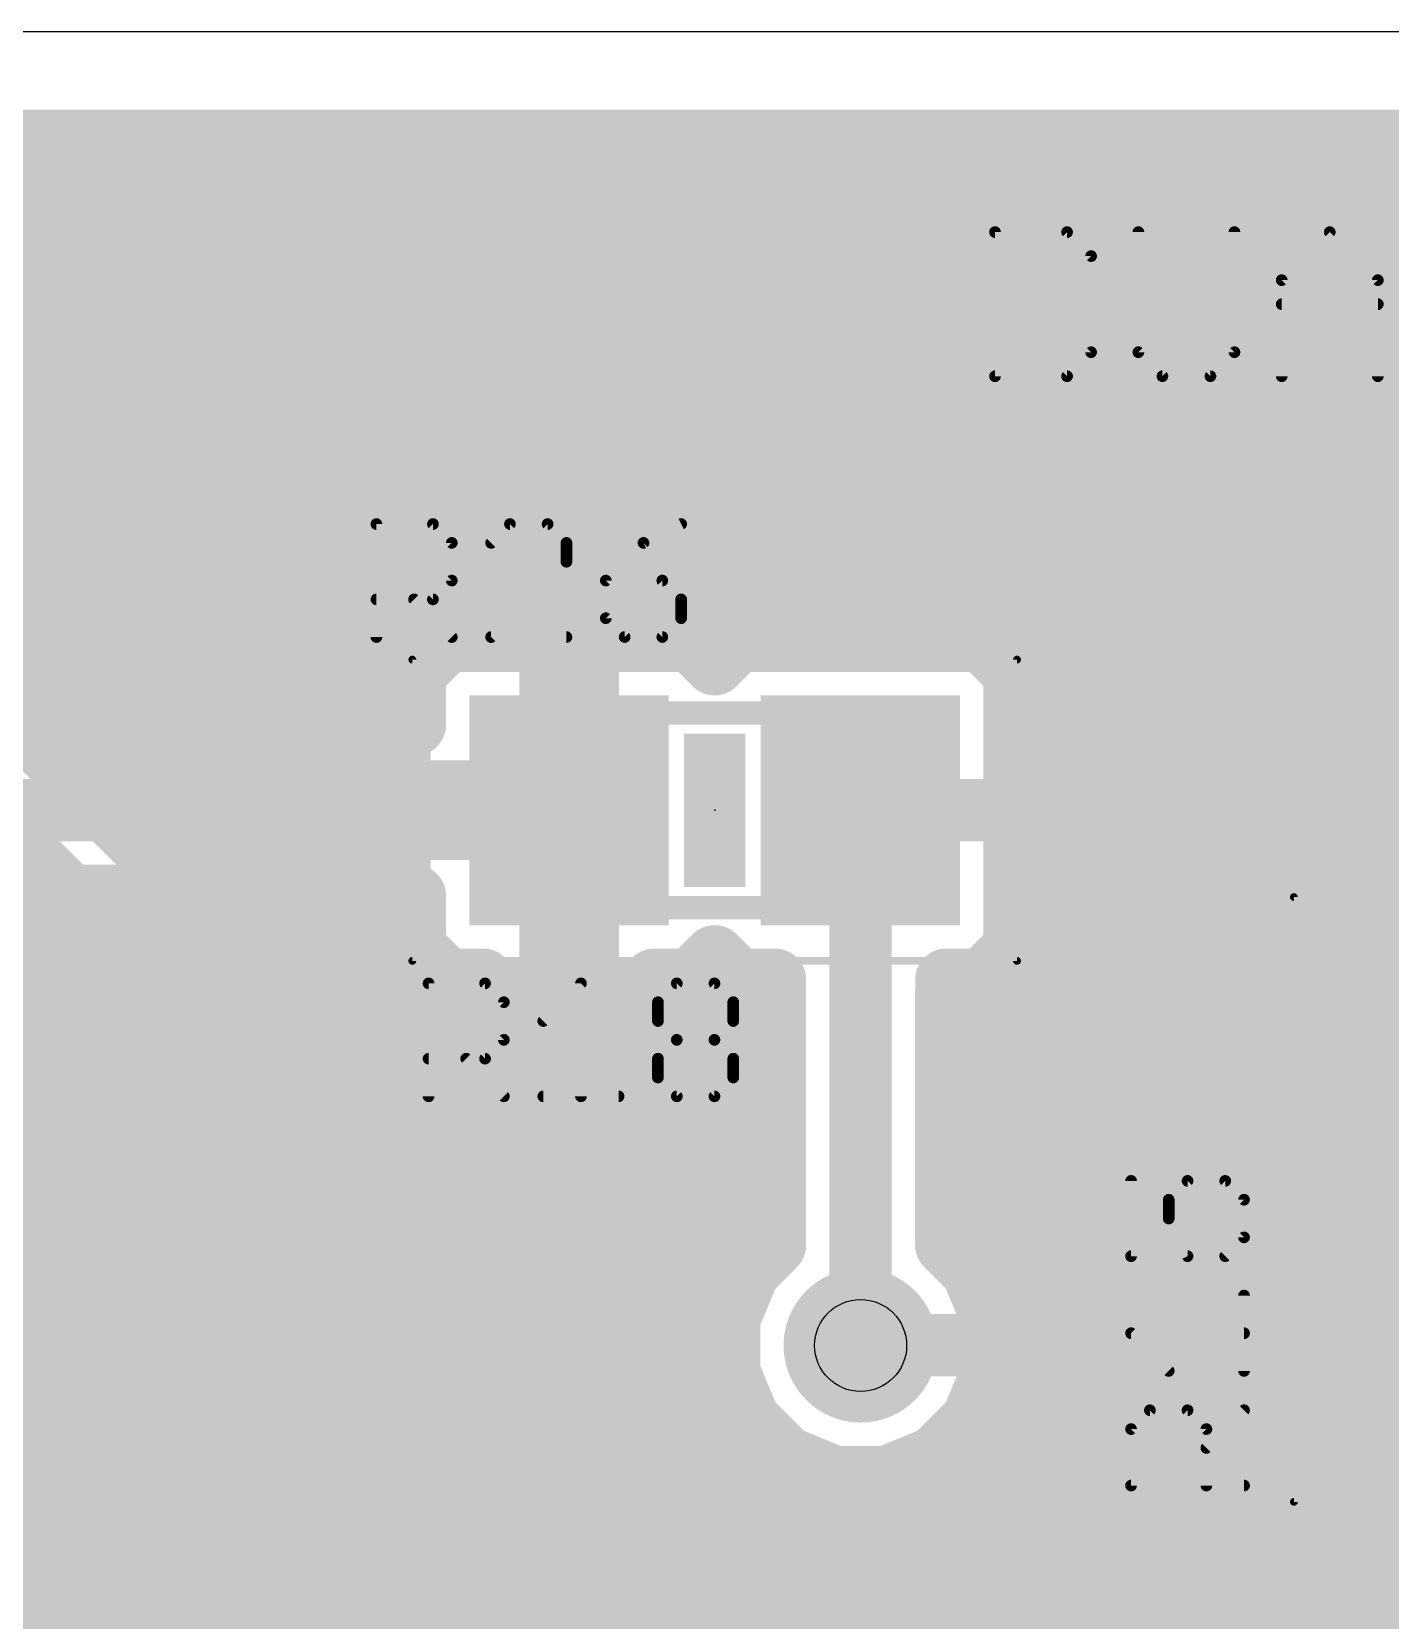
# Model space of a CAD drawing. Extents: x 0 to 1.9, y 0 to 1.15.
# Drawn here: x 0.9121 to 1.2611, y 0.7419 to 1.15 of the extents above; entities that cross this region are included whole.
import ezdxf

# ---------------------------------------------------------------- set-up
doc = ezdxf.new("R2010")
doc.units = 0
for name, color, linetype in [('1', 22, 'CONTINUOUS'), ('16', 175, 'CONTINUOUS'), ('18', 82, 'CONTINUOUS'), ('20', 7, 'CONTINUOUS'), ('21', 253, 'CONTINUOUS'), ('23', 7, 'CONTINUOUS'), ('24', 7, 'CONTINUOUS'), ('25', 253, 'CONTINUOUS'), ('31', 253, 'CONTINUOUS'), ('32', 253, 'CONTINUOUS'), ('35', 253, 'CONTINUOUS'), ('36', 253, 'CONTINUOUS'), ('39', 22, 'CONTINUOUS'), ('40', 175, 'CONTINUOUS'), ('44', 253, 'CONTINUOUS'), ('51', 253, 'CONTINUOUS'), ('52', 253, 'CONTINUOUS')]:
    doc.layers.add(name, color=color, linetype=linetype)

# ---------------------------------------------------------------- blocks, each defined once
blk = doc.blocks.new('RECT')
blk.add_solid([(-0.5, -0.5), (0.5, -0.5), (-0.5, 0.5), (0.5, 0.5)])
blk = doc.blocks.new('ROUNDV')
at = {"const_width": 0.5}
blk.add_lwpolyline([(0, -0.25, 1), (0, 0.25, 1), (0, -0.25)], format="xyb", dxfattribs=at)

msp = doc.modelspace()

# ---------------------------------------------------------------- linework, layer by layer
at = {"layer": '1', "const_width": 0.016}
for points in [[(0.028, 1.122), (1.872, 1.122)], [(0.028, 1.12), (1.872, 1.12)], [(0.028, 1.104), (1.872, 1.104)], [(0.028, 1.088), (1.72139, 1.088)], [(0.028, 1.072), (1.691539, 1.072)], [(0.028, 1.056), (1.675539, 1.056)], [(0.028, 1.04), (1.666718, 1.04)], [(0.028, 1.024), (1.660091, 1.024)], [(0.028, 1.008), (1.65775, 1.008)], [(1.01756, 0.996301), (1.013456, 0.993931)], [(1.022138, 0.997527), (1.01756, 0.996301)], [(1.045303, 0.997527), (1.022138, 0.997527)], [(1.045303, 0.954796), (1.045303, 0.997527)], [(1.078059, 0.997527), (1.054894, 0.997527)], [(1.054894, 0.997527), (1.054894, 0.954796)], [(1.082637, 0.996301), (1.078059, 0.997527)], [(1.086741, 0.993931), (1.082637, 0.996301)], [(0.028, 0.992), (1.011524, 0.992)], [(1.013456, 0.993931), (1.010104, 0.99058)], [(1.045303, 0.992), (1.054894, 0.992)], [(1.090093, 0.99058), (1.086741, 0.993931)], [(1.088672, 0.992), (1.091984, 0.992)], [(1.093512, 0.993527), (1.090265, 0.990281)], [(1.156291, 0.993527), (1.093512, 0.993527)], [(1.164492, 0.985327), (1.156291, 0.993527)], [(1.157819, 0.992), (1.65775, 0.992)], [(1.010104, 0.99058), (1.007734, 0.986475)], [(1.090265, 0.990281), (1.090093, 0.99058)], [(1.007734, 0.986475), (1.006508, 0.981897)], [(1.164492, 0.914673), (1.164492, 0.985327)], [(1.006508, 0.981897), (1.006508, 0.954795)], [(0.028, 0.976), (1.006508, 0.976)], [(1.045303, 0.976), (1.054894, 0.976)], [(1.164492, 0.976), (1.66009, 0.976)], [(0.909113, 0.972), (0.565887, 0.972)], [(0.934113, 0.947), (0.909113, 0.972)], [(0.921113, 0.96), (1.006508, 0.96)], [(1.045303, 0.96), (1.054894, 0.96)], [(1.164492, 0.96), (1.666718, 0.96)], [(1.006508, 0.954795), (1.045302, 0.954795)], [(1.045302, 0.954795), (1.045302, 0.945204)], [(1.054894, 0.954796), (1.045303, 0.954796)], [(0.9, 0.95), (0.925, 0.925)], [(0.947, 0.934113), (0.934113, 0.947)], [(1.124902, 0.95), (1.125, 0.912402)], [(0.937113, 0.944), (1.006508, 0.944)], [(1.045302, 0.945204), (1.006508, 0.945204)], [(1.006508, 0.945204), (1.006508, 0.918103)], [(1.045303, 0.902472), (1.045303, 0.945204)], [(1.045303, 0.945204), (1.054894, 0.945204)], [(1.045303, 0.944), (1.054894, 0.944)], [(1.054894, 0.945204), (1.054894, 0.902472)], [(1.164492, 0.944), (1.425878, 0.944)], [(0.947, 0.740887), (0.947, 0.934113)], [(0.947, 0.928), (1.006508, 0.928)], [(1.045303, 0.928), (1.054894, 0.928)], [(1.164492, 0.928), (1.348008, 0.928)], [(1.239673, 0.926992), (1.231472, 0.918791)], [(1.310327, 0.926992), (1.239673, 0.926992)], [(0.925, 0.925), (0.925, 0.75)], [(1.231472, 0.918791), (1.231472, 0.856012)], [(1.006508, 0.918103), (1.007734, 0.913525)], [(1.156291, 0.906472), (1.164492, 0.914673)], [(0.947, 0.912), (1.008615, 0.912)], [(1.007734, 0.913525), (1.010104, 0.90942)], [(1.045303, 0.912), (1.054894, 0.912)], [(1.125, 0.912402), (1.125, 0.8125)], [(1.161819, 0.912), (1.231472, 0.912)], [(1.010104, 0.90942), (1.013456, 0.906069)], [(1.086741, 0.906069), (1.090093, 0.90942)], [(1.090093, 0.90942), (1.090265, 0.909719)], [(1.090265, 0.909719), (1.093512, 0.906472)], [(1.093512, 0.906472), (1.103, 0.906472)], [(1.103, 0.906472), (1.103, 0.838316)], [(1.147024, 0.903346), (1.147015, 0.906472)], [(1.147015, 0.906472), (1.156291, 0.906472)], [(1.013456, 0.906069), (1.01756, 0.903699)], [(1.01756, 0.903699), (1.022138, 0.902472)], [(1.022138, 0.902472), (1.045303, 0.902472)], [(1.054894, 0.902472), (1.078059, 0.902472)], [(1.078059, 0.902472), (1.082637, 0.903699)], [(1.082637, 0.903699), (1.086741, 0.906069)], [(1.147, 0.903323), (1.147024, 0.903346)], [(1.147, 0.838316), (1.147, 0.903323)], [(0.947, 0.896), (1.103, 0.896)], [(1.147, 0.896), (1.231472, 0.896)], [(0.947, 0.88), (1.103, 0.88)], [(1.147, 0.88), (1.231472, 0.88)], [(0.947, 0.864), (1.103, 0.864)], [(1.147, 0.864), (1.231472, 0.864)], [(1.231472, 0.856012), (1.237484, 0.85)], [(1.237484, 0.85), (1.231472, 0.843988)], [(0.947, 0.848), (1.103, 0.848)], [(1.147, 0.848), (1.235485, 0.848)], [(1.231472, 0.843988), (1.231472, 0.834598)], [(1.103, 0.838316), (1.096336, 0.831652)], [(1.150748, 0.834568), (1.147, 0.838316)], [(1.153265, 0.834574), (1.150748, 0.834568)], [(1.153289, 0.834598), (1.153265, 0.834574)], [(1.162388, 0.834598), (1.153289, 0.834598)], [(1.171456, 0.834622), (1.162388, 0.834598)], [(1.17148, 0.834598), (1.171456, 0.834622)], [(1.231472, 0.834598), (1.17148, 0.834598)], [(0.947, 0.832), (1.096684, 0.832)], [(1.096336, 0.831652), (1.091189, 0.819225)], [(1.091189, 0.819225), (1.091189, 0.805774)], [(0.947, 0.816), (1.091189, 0.816)], [(1.125, 0.8125), (1.162402, 0.812598)], [(1.162402, 0.812598), (1.275, 0.812598)], [(1.091189, 0.805774), (1.096336, 0.793348)], [(0.947, 0.8), (1.093581, 0.8)], [(1.096336, 0.793348), (1.105848, 0.783836)], [(1.144152, 0.783836), (1.150884, 0.790568)], [(1.150884, 0.790568), (1.162409, 0.790598)], [(1.162409, 0.790598), (1.231472, 0.790598)], [(1.231472, 0.790598), (1.231472, 0.781209)], [(0.947, 0.784), (1.105684, 0.784)], [(1.105848, 0.783836), (1.118274, 0.778689)], [(1.131725, 0.778689), (1.144152, 0.783836)], [(1.144316, 0.784), (1.231472, 0.784)], [(1.231472, 0.781209), (1.239673, 0.773008)], [(1.118274, 0.778689), (1.131725, 0.778689)], [(1.239673, 0.773008), (1.253, 0.773008)], [(1.253, 0.773008), (1.253, 0.697405)], [(0.947, 0.768), (1.253, 0.768)], [(0.947, 0.752), (1.253, 0.752)], [(0.925, 0.75), (0.888386, 0.713386)], [(0.934113, 0.728), (0.947, 0.740887)], [(0.942113, 0.736), (1.253, 0.736)]]:
    msp.add_lwpolyline(points, dxfattribs=at)
at = {"layer": '1', "const_width": 0.008}
for points in [[(1.016525, 1.000165, 1), (1.018595, 0.992437)], [(1.01956, 0.992837, 1), (1.01556, 0.999765)], [(1.022138, 1.001527, 1), (1.022138, 0.993527)], [(1.023173, 0.993664, 1), (1.021103, 1.001391)], [(1.049303, 0.997527, 1), (1.041303, 0.997527)], [(1.045303, 0.993527, 1), (1.045303, 1.001527)], [(1.054894, 1.001527, 1), (1.054894, 0.993527)], [(1.058894, 0.997527, 1), (1.050894, 0.997527)], [(1.079094, 1.001391, 1), (1.077023, 0.993664)], [(1.078059, 0.993527, 1), (1.078059, 1.001527)], [(1.084637, 0.999765, 1), (1.080637, 0.992837)], [(1.081601, 0.992437, 1), (1.083672, 1.000165)], [(1.011456, 0.997395, 1), (1.015456, 0.990467)], [(1.016284, 0.991103, 1), (1.010627, 0.99676)], [(1.011524, 0.988, 1), (1.011524, 0.996)], [(1.045303, 0.996, 1), (1.045303, 0.988)], [(1.054894, 0.988, 1), (1.054894, 0.996)], [(1.08957, 0.99676, 1), (1.083913, 0.991103)], [(1.088672, 0.996, 1), (1.088672, 0.988)], [(1.084741, 0.990467, 1), (1.088741, 0.997395)], [(1.093512, 0.997527, 1), (1.093512, 0.989527)], [(1.09634, 0.990699, 1), (1.090684, 0.996356)], [(1.091984, 0.988, 1), (1.091984, 0.996)], [(1.15912, 0.996356, 1), (1.153463, 0.990699)], [(1.157819, 0.996, 1), (1.157819, 0.988)], [(1.156291, 0.989527, 1), (1.156291, 0.997527)], [(1.007276, 0.993408, 1), (1.012933, 0.987751)], [(1.013568, 0.98858, 1), (1.00664, 0.99258)], [(1.093557, 0.992579, 1), (1.086628, 0.98858)], [(1.087437, 0.993109, 1), (1.093094, 0.987452)], [(1.086801, 0.988281, 1), (1.09373, 0.99228)], [(1.087264, 0.987751, 1), (1.092921, 0.993408)], [(1.00427, 0.988475, 1), (1.011199, 0.984475)], [(1.011598, 0.98544, 1), (1.003871, 0.987511)], [(1.168492, 0.985327, 1), (1.160492, 0.985327)], [(1.161664, 0.982498, 1), (1.16732, 0.988155)], [(1.010508, 0.981897, 1), (1.002508, 0.981897)], [(1.002644, 0.982933, 1), (1.010372, 0.980862)], [(1.006508, 0.972, 1), (1.006508, 0.98)], [(1.045303, 0.98, 1), (1.045303, 0.972)], [(1.054894, 0.972, 1), (1.054894, 0.98)], [(1.164492, 0.98, 1), (1.164492, 0.972)], [(0.911941, 0.974828, 1), (0.906284, 0.969171)], [(0.909113, 0.968, 1), (0.909113, 0.976)], [(0.921113, 0.964, 1), (0.921113, 0.956)], [(1.006508, 0.956, 1), (1.006508, 0.964)], [(1.045303, 0.964, 1), (1.045303, 0.956)], [(1.054894, 0.956, 1), (1.054894, 0.964)], [(1.164492, 0.964, 1), (1.164492, 0.956)], [(1.006508, 0.958795, 1), (1.006508, 0.950795)], [(1.049302, 0.954795, 1), (1.041302, 0.954795)], [(1.045303, 0.958796, 1), (1.045303, 0.950796)], [(1.045302, 0.950795, 1), (1.045302, 0.958795)], [(1.054894, 0.950796, 1), (1.054894, 0.958796)], [(0.936941, 0.949828, 1), (0.931284, 0.944171)], [(1.002508, 0.954795, 1), (1.010508, 0.954795)], [(1.041303, 0.954796, 1), (1.049303, 0.954796)], [(1.050894, 0.954796, 1), (1.058894, 0.954796)], [(1.128902, 0.95001, 1), (1.120902, 0.94999)], [(0.931284, 0.944171, 1), (0.936941, 0.949828)], [(0.937113, 0.948, 1), (0.937113, 0.94)], [(1.006508, 0.949204, 1), (1.006508, 0.941204)], [(1.010508, 0.945204, 1), (1.002508, 0.945204)], [(1.006508, 0.94, 1), (1.006508, 0.948)], [(1.049303, 0.945204, 1), (1.041303, 0.945204)], [(1.045303, 0.949204, 1), (1.045303, 0.941204)], [(1.045303, 0.948, 1), (1.045303, 0.94)], [(1.045302, 0.941204, 1), (1.045302, 0.949204)], [(1.058894, 0.945204, 1), (1.050894, 0.945204)], [(1.054894, 0.941204, 1), (1.054894, 0.949204)], [(1.054894, 0.94, 1), (1.054894, 0.948)], [(1.164492, 0.948, 1), (1.164492, 0.94)], [(1.041302, 0.945204, 1), (1.049302, 0.945204)], [(0.951, 0.934113, 1), (0.943, 0.934113)], [(0.944171, 0.931284, 1), (0.949828, 0.936941)], [(0.947, 0.932, 1), (0.947, 0.924)], [(1.006508, 0.924, 1), (1.006508, 0.932)], [(1.045303, 0.932, 1), (1.045303, 0.924)], [(1.054894, 0.924, 1), (1.054894, 0.932)], [(1.164492, 0.932, 1), (1.164492, 0.924)], [(1.239673, 0.930992, 1), (1.239673, 0.922992)], [(1.242502, 0.924164, 1), (1.236845, 0.92982)], [(0.929, 0.925, 1), (0.921, 0.925)], [(0.922172, 0.922172, 1), (0.927828, 0.927828)], [(1.235472, 0.918791, 1), (1.227472, 0.918791)], [(1.010372, 0.919138, 1), (1.002644, 0.917067)], [(1.16732, 0.911845, 1), (1.161664, 0.917502)], [(1.228644, 0.92162, 1), (1.234301, 0.915963)], [(0.947, 0.916, 1), (0.947, 0.908)], [(1.002508, 0.918103, 1), (1.010508, 0.918103)], [(1.011199, 0.915525, 1), (1.00427, 0.911525)], [(1.003871, 0.912489, 1), (1.011598, 0.91456)], [(1.008615, 0.908, 1), (1.008615, 0.916)], [(1.045303, 0.916, 1), (1.045303, 0.908)], [(1.054894, 0.908, 1), (1.054894, 0.916)], [(1.129, 0.912402, 1), (1.121, 0.912402)], [(1.161819, 0.916, 1), (1.161819, 0.908)], [(1.160492, 0.914673, 1), (1.168492, 0.914673)], [(1.231472, 0.908, 1), (1.231472, 0.916)], [(1.012933, 0.912249, 1), (1.007276, 0.906592)], [(1.00664, 0.90742, 1), (1.013568, 0.91142)], [(1.086628, 0.91142, 1), (1.093557, 0.907421)], [(1.093094, 0.912548, 1), (1.087437, 0.906891)], [(1.09373, 0.90772, 1), (1.086801, 0.911719)], [(1.092921, 0.906592, 1), (1.087264, 0.912249)], [(1.093512, 0.910472, 1), (1.093512, 0.902472)], [(1.107, 0.906472, 1), (1.099, 0.906472)], [(1.103, 0.902472, 1), (1.103, 0.910472)], [(1.121, 0.912391, 1), (1.129, 0.912412)], [(1.151015, 0.906483, 1), (1.143015, 0.906462)], [(1.147015, 0.910472, 1), (1.147015, 0.902472)], [(1.156291, 0.902472, 1), (1.156291, 0.910472)], [(1.015456, 0.909533, 1), (1.011456, 0.902605)], [(1.010627, 0.90324, 1), (1.016284, 0.908897)], [(1.018595, 0.907563, 1), (1.016525, 0.899835)], [(1.01556, 0.900235, 1), (1.01956, 0.907163)], [(1.022138, 0.906472, 1), (1.022138, 0.898472)], [(1.021103, 0.898609, 1), (1.023173, 0.906336)], [(1.045303, 0.898472, 1), (1.045303, 0.906472)], [(1.054894, 0.906472, 1), (1.054894, 0.898472)], [(1.077023, 0.906336, 1), (1.079094, 0.898609)], [(1.078059, 0.898472, 1), (1.078059, 0.906472)], [(1.080637, 0.907163, 1), (1.084637, 0.900235)], [(1.083672, 0.899835, 1), (1.081601, 0.907563)], [(1.083913, 0.908897, 1), (1.08957, 0.90324)], [(1.088741, 0.902605, 1), (1.084741, 0.909533)], [(1.090684, 0.903644, 1), (1.09634, 0.909301)], [(1.151, 0.903323, 1), (1.143, 0.903323)], [(1.144164, 0.906144, 1), (1.149836, 0.900501)], [(1.149859, 0.900525, 1), (1.144188, 0.906168)], [(1.153463, 0.909301, 1), (1.15912, 0.903644)], [(1.041303, 0.902472, 1), (1.049303, 0.902472)], [(1.050894, 0.902472, 1), (1.058894, 0.902472)], [(1.143024, 0.903336, 1), (1.151024, 0.903357)], [(0.947, 0.9, 1), (0.947, 0.892)], [(1.103, 0.892, 1), (1.103, 0.9)], [(1.147, 0.9, 1), (1.147, 0.892)], [(1.231472, 0.892, 1), (1.231472, 0.9)], [(0.947, 0.884, 1), (0.947, 0.876)], [(1.103, 0.876, 1), (1.103, 0.884)], [(1.147, 0.884, 1), (1.147, 0.876)], [(1.231472, 0.876, 1), (1.231472, 0.884)], [(0.947, 0.868, 1), (0.947, 0.86)], [(1.103, 0.86, 1), (1.103, 0.868)], [(1.147, 0.868, 1), (1.147, 0.86)], [(1.231472, 0.86, 1), (1.231472, 0.868)], [(1.234301, 0.85884, 1), (1.228644, 0.853184)], [(1.227472, 0.856012, 1), (1.235472, 0.856012)], [(1.240313, 0.847171, 1), (1.234656, 0.852828)], [(0.947, 0.852, 1), (0.947, 0.844)], [(1.103, 0.844, 1), (1.103, 0.852)], [(1.147, 0.852, 1), (1.147, 0.844)], [(1.234656, 0.847171, 1), (1.240313, 0.852828)], [(1.235485, 0.844, 1), (1.235485, 0.852)], [(1.235472, 0.843988, 1), (1.227472, 0.843988)], [(1.228644, 0.846816, 1), (1.234301, 0.841159)], [(1.105828, 0.835488, 1), (1.100172, 0.841144)], [(1.149828, 0.841144, 1), (1.144171, 0.835488)], [(1.099, 0.838316, 1), (1.107, 0.838316)], [(1.143, 0.838316, 1), (1.151, 0.838316)], [(1.150738, 0.838568, 1), (1.150759, 0.830568)], [(1.14792, 0.831739, 1), (1.153577, 0.837396)], [(1.150436, 0.837403, 1), (1.156093, 0.831746)], [(1.153289, 0.838598, 1), (1.153289, 0.830598)], [(1.156117, 0.83177, 1), (1.15046, 0.837427)], [(1.153275, 0.830574, 1), (1.153254, 0.838574)], [(1.162378, 0.838598, 1), (1.162399, 0.830598)], [(1.162388, 0.830598, 1), (1.162388, 0.838598)], [(1.174277, 0.837458, 1), (1.168635, 0.831786)], [(1.17148, 0.838598, 1), (1.17148, 0.830598)], [(1.168659, 0.831763, 1), (1.174301, 0.837434)], [(1.171467, 0.830622, 1), (1.171446, 0.838622)], [(1.231472, 0.830598, 1), (1.231472, 0.838598)], [(0.947, 0.836, 1), (0.947, 0.828)], [(1.093508, 0.834481, 1), (1.099165, 0.828824)], [(1.100032, 0.830122, 1), (1.092641, 0.833183)], [(1.096684, 0.828, 1), (1.096684, 0.836)], [(1.227472, 0.834598, 1), (1.235472, 0.834598)], [(1.095189, 0.819225, 1), (1.087189, 0.819225)], [(1.087493, 0.820756, 1), (1.094884, 0.817695)], [(0.947, 0.82, 1), (0.947, 0.812)], [(1.091189, 0.812, 1), (1.091189, 0.82)], [(1.124989, 0.8165, 1), (1.125011, 0.8085)], [(1.162402, 0.816598, 1), (1.162402, 0.808598)], [(1.162412, 0.808598, 1), (1.162391, 0.816598)], [(1.121, 0.8125, 1), (1.129, 0.8125)], [(1.094884, 0.807305, 1), (1.087493, 0.804244)], [(1.087189, 0.805774, 1), (1.095189, 0.805774)], [(0.947, 0.804, 1), (0.947, 0.796)], [(1.093581, 0.796, 1), (1.093581, 0.804)], [(1.099165, 0.796176, 1), (1.093508, 0.790519)], [(1.092641, 0.791817, 1), (1.100032, 0.794878)], [(1.150873, 0.794568, 1), (1.150894, 0.786568)], [(1.153712, 0.78774, 1), (1.148056, 0.793397)], [(1.162409, 0.794598, 1), (1.162409, 0.786598)], [(1.16242, 0.786598, 1), (1.162399, 0.794598)], [(1.235472, 0.790598, 1), (1.227472, 0.790598)], [(1.231472, 0.786598, 1), (1.231472, 0.794598)], [(0.947, 0.788, 1), (0.947, 0.78)], [(1.107378, 0.787532, 1), (1.104317, 0.780141)], [(1.105684, 0.78, 1), (1.105684, 0.788)], [(1.144316, 0.788, 1), (1.144316, 0.78)], [(1.145683, 0.780141, 1), (1.142622, 0.787532)], [(1.231472, 0.78, 1), (1.231472, 0.788)], [(1.103019, 0.781008, 1), (1.108676, 0.786665)], [(1.141324, 0.786665, 1), (1.146981, 0.781008)], [(1.234301, 0.784037, 1), (1.228644, 0.77838)], [(1.118274, 0.782689, 1), (1.118274, 0.774689)], [(1.116744, 0.774993, 1), (1.119805, 0.782384)], [(1.130195, 0.782384, 1), (1.133256, 0.774993)], [(1.131725, 0.774689, 1), (1.131725, 0.782689)], [(1.227472, 0.781209, 1), (1.235472, 0.781209)], [(1.239673, 0.777008, 1), (1.239673, 0.769008)], [(1.236845, 0.770179, 1), (1.242502, 0.775836)], [(1.257, 0.773008, 1), (1.249, 0.773008)], [(1.253, 0.769008, 1), (1.253, 0.777008)], [(0.947, 0.772, 1), (0.947, 0.764)], [(1.253, 0.764, 1), (1.253, 0.772)], [(0.947, 0.756, 1), (0.947, 0.748)], [(1.253, 0.748, 1), (1.253, 0.756)], [(0.927828, 0.747172, 1), (0.922172, 0.752828)], [(0.921, 0.75, 1), (0.929, 0.75)], [(0.949828, 0.738059, 1), (0.944171, 0.743716)], [(0.942113, 0.74, 1), (0.942113, 0.732)], [(0.943, 0.740887, 1), (0.951, 0.740887)], [(1.253, 0.732, 1), (1.253, 0.74)]]:
    msp.add_lwpolyline(points, format="xyb", dxfattribs=at)
at = {"layer": '16', "const_width": 0.016}
for points in [[(0.028, 1.122), (1.872, 1.122)], [(0.028, 1.12), (1.872, 1.12)], [(0.028, 1.104), (1.872, 1.104)], [(0.028, 1.088), (1.72139, 1.088)], [(0.028, 1.072), (1.691539, 1.072)], [(0.028, 1.056), (1.675539, 1.056)], [(0.603613, 1.04), (1.666718, 1.04)], [(0.619613, 1.024), (1.660091, 1.024)], [(0.634598, 1.008), (1.65775, 1.008)], [(0.720319, 0.992), (1.017181, 0.992)], [(1.018709, 0.993527), (1.010508, 0.985327)], [(1.081488, 0.993527), (1.018709, 0.993527)], [(1.0875, 0.987515), (1.081488, 0.993527)], [(1.083015, 0.992), (1.091985, 0.992)], [(1.093512, 0.993527), (1.0875, 0.987515)], [(1.156291, 0.993527), (1.093512, 0.993527)], [(1.164492, 0.985327), (1.156291, 0.993527)], [(1.157819, 0.992), (1.65775, 0.992)], [(1.010508, 0.985327), (1.010508, 0.972)], [(1.164492, 0.972), (1.164492, 0.985327)], [(0.726992, 0.976), (1.010508, 0.976)], [(1.164492, 0.976), (1.66009, 0.976)], [(1.010508, 0.972), (0.726992, 0.972)], [(1.559113, 0.972), (1.164492, 0.972)], [(1.05, 0.95), (0.687402, 0.95)], [(1.05, 0.95), (1.05, 0.7)], [(1.050098, 0.95), (1.05, 0.95)], [(1.124902, 0.95), (1.125, 0.912598)], [(1.55, 0.95), (1.124902, 0.95)], [(0.726992, 0.928), (1.010508, 0.928)], [(1.010508, 0.928), (1.010508, 0.914673)], [(1.164492, 0.914673), (1.164492, 0.928)], [(1.164492, 0.928), (1.540887, 0.928)], [(1.010508, 0.914673), (1.018709, 0.906472)], [(1.156291, 0.906472), (1.164492, 0.914673)], [(0.724319, 0.912), (1.013181, 0.912)], [(1.081488, 0.906472), (1.0875, 0.912484)], [(1.087016, 0.912), (1.087984, 0.912)], [(1.0875, 0.912484), (1.093512, 0.906472)], [(1.125, 0.912598), (1.125, 0.8125)], [(1.161819, 0.912), (1.556887, 0.912)], [(1.018709, 0.906472), (1.028, 0.906472)], [(1.028, 0.906472), (1.028, 0.725816)], [(1.072, 0.725816), (1.072, 0.906472)], [(1.072, 0.906472), (1.081488, 0.906472)], [(1.093512, 0.906472), (1.103, 0.906472)], [(1.103, 0.906472), (1.103, 0.838316)], [(1.147024, 0.903544), (1.147016, 0.906472)], [(1.147016, 0.906472), (1.156291, 0.906472)], [(1.147, 0.90352), (1.147024, 0.903544)], [(1.147, 0.838316), (1.147, 0.90352)], [(0.547, 0.896), (1.028, 0.896)], [(1.072, 0.896), (1.103, 0.896)], [(1.147, 0.896), (1.572887, 0.896)], [(0.547, 0.88), (1.028, 0.88)], [(1.072, 0.88), (1.103, 0.88)], [(1.147, 0.88), (1.578, 0.88)], [(0.547, 0.864), (1.028, 0.864)], [(1.072, 0.864), (1.103, 0.864)], [(1.147, 0.864), (1.578, 0.864)], [(0.547, 0.848), (1.028, 0.848)], [(1.072, 0.848), (1.103, 0.848)], [(1.147, 0.848), (1.578, 0.848)], [(1.103, 0.838316), (1.096336, 0.831652)], [(1.153664, 0.831652), (1.147, 0.838316)], [(0.547, 0.832), (1.028, 0.832)], [(1.072, 0.832), (1.096684, 0.832)], [(1.096336, 0.831652), (1.091189, 0.819225)], [(1.153316, 0.832), (1.578, 0.832)], [(1.158811, 0.819225), (1.153664, 0.831652)], [(1.091189, 0.819225), (1.091189, 0.805774)], [(1.158811, 0.805774), (1.158811, 0.819225)], [(0.547, 0.816), (1.028, 0.816)], [(1.072, 0.816), (1.091189, 0.816)], [(1.158811, 0.816), (1.578, 0.816)], [(1.091189, 0.805774), (1.096336, 0.793348)], [(1.153664, 0.793348), (1.158811, 0.805774)], [(0.547, 0.8), (1.028, 0.8)], [(1.072, 0.8), (1.093581, 0.8)], [(1.156419, 0.8), (1.578, 0.8)], [(1.096336, 0.793348), (1.105848, 0.783836)], [(1.144152, 0.783836), (1.153664, 0.793348)], [(0.547, 0.784), (1.028, 0.784)], [(1.072, 0.784), (1.105684, 0.784)], [(1.105848, 0.783836), (1.118274, 0.778689)], [(1.131725, 0.778689), (1.144152, 0.783836)], [(1.144316, 0.784), (1.578, 0.784)], [(1.118274, 0.778689), (1.131725, 0.778689)], [(0.547, 0.768), (1.028, 0.768)], [(1.072, 0.768), (1.578, 0.768)], [(0.547, 0.752), (1.028, 0.752)], [(1.072, 0.752), (1.578, 0.752)], [(0.547, 0.736), (1.028, 0.736)], [(1.072, 0.736), (1.578, 0.736)]]:
    msp.add_lwpolyline(points, dxfattribs=at)
at = {"layer": '16', "const_width": 0.008}
for points in [[(1.018709, 0.997527, 1), (1.018709, 0.989527)], [(1.021537, 0.990699, 1), (1.01588, 0.996356)], [(1.017181, 0.988, 1), (1.017181, 0.996)], [(1.084316, 0.996356, 1), (1.07866, 0.990699)], [(1.083015, 0.996, 1), (1.083015, 0.988)], [(1.081488, 0.989527, 1), (1.081488, 0.997527)], [(1.093512, 0.997527, 1), (1.093512, 0.989527)], [(1.09634, 0.990699, 1), (1.090683, 0.996356)], [(1.091985, 0.988, 1), (1.091985, 0.996)], [(1.15912, 0.996356, 1), (1.153463, 0.990699)], [(1.157819, 0.996, 1), (1.157819, 0.988)], [(1.156291, 0.989527, 1), (1.156291, 0.997527)], [(1.007679, 0.988155, 1), (1.013336, 0.982498)], [(1.014508, 0.985327, 1), (1.006508, 0.985327)], [(1.084672, 0.990344, 1), (1.090328, 0.984687)], [(1.084672, 0.984687, 1), (1.090328, 0.990344)], [(1.168492, 0.985327, 1), (1.160492, 0.985327)], [(1.161664, 0.982498, 1), (1.16732, 0.988155)], [(1.010508, 0.972, 1), (1.010508, 0.98)], [(1.164492, 0.98, 1), (1.164492, 0.972)], [(1.010508, 0.968, 1), (1.010508, 0.976)], [(1.164492, 0.976, 1), (1.164492, 0.968)], [(1.006508, 0.972, 1), (1.014508, 0.972)], [(1.160492, 0.972, 1), (1.168492, 0.972)], [(1.054, 0.95, 1), (1.046, 0.95)], [(1.05, 0.954, 1), (1.05, 0.946)], [(1.05, 0.946, 1), (1.05, 0.954)], [(1.050098, 0.946, 1), (1.050098, 0.954)], [(1.128902, 0.950011, 1), (1.120902, 0.949989)], [(1.124902, 0.954, 1), (1.124902, 0.946)], [(1.014508, 0.928, 1), (1.006508, 0.928)], [(1.010508, 0.924, 1), (1.010508, 0.932)], [(1.168492, 0.928, 1), (1.160492, 0.928)], [(1.164492, 0.932, 1), (1.164492, 0.924)], [(1.013336, 0.917502, 1), (1.007679, 0.911845)], [(1.16732, 0.911845, 1), (1.161664, 0.917502)], [(1.006508, 0.914673, 1), (1.014508, 0.914673)], [(1.013181, 0.908, 1), (1.013181, 0.916)], [(1.087016, 0.916, 1), (1.087016, 0.908)], [(1.090328, 0.915313, 1), (1.084672, 0.909656)], [(1.090328, 0.909656, 1), (1.084672, 0.915313)], [(1.087984, 0.908, 1), (1.087984, 0.916)], [(1.129, 0.912598, 1), (1.121, 0.912598)], [(1.161819, 0.916, 1), (1.161819, 0.908)], [(1.160492, 0.914673, 1), (1.168492, 0.914673)], [(1.018709, 0.910472, 1), (1.018709, 0.902472)], [(1.032, 0.906472, 1), (1.024, 0.906472)], [(1.028, 0.902472, 1), (1.028, 0.910472)], [(1.076, 0.906472, 1), (1.068, 0.906472)], [(1.072, 0.910472, 1), (1.072, 0.902472)], [(1.081488, 0.902472, 1), (1.081488, 0.910472)], [(1.093512, 0.910472, 1), (1.093512, 0.902472)], [(1.107, 0.906472, 1), (1.099, 0.906472)], [(1.103, 0.902472, 1), (1.103, 0.910472)], [(1.121, 0.912588, 1), (1.129, 0.912609)], [(1.151016, 0.906483, 1), (1.143016, 0.906462)], [(1.147016, 0.910472, 1), (1.147016, 0.902472)], [(1.156291, 0.902472, 1), (1.156291, 0.910472)], [(1.01588, 0.903644, 1), (1.021537, 0.909301)], [(1.07866, 0.909301, 1), (1.084316, 0.903644)], [(1.090683, 0.903644, 1), (1.09634, 0.909301)], [(1.151, 0.90352, 1), (1.143, 0.90352)], [(1.144164, 0.906341, 1), (1.149836, 0.900698)], [(1.149859, 0.900722, 1), (1.144188, 0.906365)], [(1.153463, 0.909301, 1), (1.15912, 0.903644)], [(1.143024, 0.903533, 1), (1.151024, 0.903554)], [(1.028, 0.892, 1), (1.028, 0.9)], [(1.072, 0.9, 1), (1.072, 0.892)], [(1.103, 0.892, 1), (1.103, 0.9)], [(1.147, 0.9, 1), (1.147, 0.892)], [(1.028, 0.876, 1), (1.028, 0.884)], [(1.072, 0.884, 1), (1.072, 0.876)], [(1.103, 0.876, 1), (1.103, 0.884)], [(1.147, 0.884, 1), (1.147, 0.876)], [(1.028, 0.86, 1), (1.028, 0.868)], [(1.072, 0.868, 1), (1.072, 0.86)], [(1.103, 0.86, 1), (1.103, 0.868)], [(1.147, 0.868, 1), (1.147, 0.86)], [(1.028, 0.844, 1), (1.028, 0.852)], [(1.072, 0.852, 1), (1.072, 0.844)], [(1.103, 0.844, 1), (1.103, 0.852)], [(1.147, 0.852, 1), (1.147, 0.844)], [(1.105828, 0.835488, 1), (1.100172, 0.841144)], [(1.149828, 0.841144, 1), (1.144171, 0.835488)], [(1.099, 0.838316, 1), (1.107, 0.838316)], [(1.143, 0.838316, 1), (1.151, 0.838316)], [(1.028, 0.828, 1), (1.028, 0.836)], [(1.072, 0.836, 1), (1.072, 0.828)], [(1.093508, 0.834481, 1), (1.099165, 0.828824)], [(1.100032, 0.830122, 1), (1.092641, 0.833183)], [(1.096684, 0.828, 1), (1.096684, 0.836)], [(1.153316, 0.836, 1), (1.153316, 0.828)], [(1.157359, 0.833183, 1), (1.149968, 0.830122)], [(1.150835, 0.828824, 1), (1.156492, 0.834481)], [(1.095189, 0.819225, 1), (1.087189, 0.819225)], [(1.087493, 0.820756, 1), (1.094884, 0.817695)], [(1.162811, 0.819225, 1), (1.154811, 0.819225)], [(1.155115, 0.817695, 1), (1.162506, 0.820756)], [(1.028, 0.812, 1), (1.028, 0.82)], [(1.072, 0.82, 1), (1.072, 0.812)], [(1.091189, 0.812, 1), (1.091189, 0.82)], [(1.158811, 0.82, 1), (1.158811, 0.812)], [(1.121, 0.8125, 1), (1.129, 0.8125)], [(1.094884, 0.807305, 1), (1.087493, 0.804244)], [(1.162506, 0.804244, 1), (1.155115, 0.807305)], [(1.087189, 0.805774, 1), (1.095189, 0.805774)], [(1.154811, 0.805774, 1), (1.162811, 0.805774)], [(1.028, 0.796, 1), (1.028, 0.804)], [(1.072, 0.804, 1), (1.072, 0.796)], [(1.093581, 0.796, 1), (1.093581, 0.804)], [(1.156419, 0.804, 1), (1.156419, 0.796)], [(1.099165, 0.796176, 1), (1.093508, 0.790519)], [(1.156492, 0.790519, 1), (1.150835, 0.796176)], [(1.092641, 0.791817, 1), (1.100032, 0.794878)], [(1.149968, 0.794878, 1), (1.157359, 0.791817)], [(1.028, 0.78, 1), (1.028, 0.788)], [(1.072, 0.788, 1), (1.072, 0.78)], [(1.107378, 0.787532, 1), (1.104317, 0.780141)], [(1.105684, 0.78, 1), (1.105684, 0.788)], [(1.144316, 0.788, 1), (1.144316, 0.78)], [(1.145683, 0.780141, 1), (1.142622, 0.787532)], [(1.103019, 0.781008, 1), (1.108676, 0.786665)], [(1.141324, 0.786665, 1), (1.146981, 0.781008)], [(1.118274, 0.782689, 1), (1.118274, 0.774689)], [(1.116744, 0.774993, 1), (1.119805, 0.782384)], [(1.130195, 0.782384, 1), (1.133256, 0.774993)], [(1.131725, 0.774689, 1), (1.131725, 0.782689)], [(1.028, 0.764, 1), (1.028, 0.772)], [(1.072, 0.772, 1), (1.072, 0.764)], [(1.028, 0.748, 1), (1.028, 0.756)], [(1.072, 0.756, 1), (1.072, 0.748)], [(1.028, 0.732, 1), (1.028, 0.74)], [(1.072, 0.74, 1), (1.072, 0.732)]]:
    msp.add_lwpolyline(points, format="xyb", dxfattribs=at)
at = {"layer": '20'}
msp.add_line((1.9, 1.15), (0, 1.15), dxfattribs=at)
at = {"layer": '21', "const_width": 0.003}
for points in [[(1.159522, 1.098532), (1.159522, 1.0615)], [(1.178038, 1.098532), (1.159522, 1.098532)], [(1.18421, 1.09236), (1.178038, 1.098532)], [(1.196354, 1.098532), (1.196354, 1.067672)], [(1.221041, 1.067672), (1.221041, 1.098532)], [(1.233185, 1.086188), (1.245529, 1.098532)], [(1.245529, 1.098532), (1.257873, 1.086188)], [(1.18421, 1.067672), (1.18421, 1.09236)], [(1.233185, 1.0615), (1.233185, 1.086188)], [(1.257873, 1.086188), (1.257873, 1.0615)], [(1.233185, 1.080016), (1.257873, 1.080016)], [(1.178038, 1.0615), (1.18421, 1.067672)], [(1.196354, 1.067672), (1.202526, 1.0615)], [(1.214869, 1.0615), (1.221041, 1.067672)], [(1.159522, 1.0615), (1.178038, 1.0615)], [(1.202526, 1.0615), (1.214869, 1.0615)]]:
    msp.add_lwpolyline(points, dxfattribs=at)
at = {"layer": '21', "const_width": 0.0015}
for points in [[(1.160272, 1.098532, 1), (1.158772, 1.098532)], [(1.159522, 1.099282, 1), (1.159522, 1.097782)], [(1.178568, 1.099062, 1), (1.177508, 1.098001)], [(1.178038, 1.097782, 1), (1.178038, 1.099282)], [(1.197104, 1.098532, 1), (1.195604, 1.098532)], [(1.221791, 1.098532, 1), (1.220291, 1.098532)], [(1.246059, 1.099062, 1), (1.244999, 1.098001)], [(1.246059, 1.098001, 1), (1.244999, 1.099062)], [(1.18496, 1.09236, 1), (1.18346, 1.09236)], [(1.18368, 1.091829, 1), (1.18474, 1.09289)], [(1.233935, 1.086188, 1), (1.232435, 1.086188)], [(1.232655, 1.086718, 1), (1.233715, 1.085657)], [(1.258623, 1.086188, 1), (1.257123, 1.086188)], [(1.257343, 1.085657, 1), (1.258403, 1.086718)], [(1.233185, 1.080766, 1), (1.233185, 1.079266)], [(1.257873, 1.079266, 1), (1.257873, 1.080766)], [(1.18346, 1.067672, 1), (1.18496, 1.067672)], [(1.18474, 1.067142, 1), (1.18368, 1.068202)], [(1.196884, 1.068202, 1), (1.195823, 1.067142)], [(1.195604, 1.067672, 1), (1.197104, 1.067672)], [(1.220291, 1.067672, 1), (1.221791, 1.067672)], [(1.221572, 1.067142, 1), (1.220511, 1.068202)], [(1.159522, 1.06225, 1), (1.159522, 1.06075)], [(1.158772, 1.0615, 1), (1.160272, 1.0615)], [(1.177508, 1.06203, 1), (1.178568, 1.06097)], [(1.178038, 1.06075, 1), (1.178038, 1.06225)], [(1.202526, 1.06225, 1), (1.202526, 1.06075)], [(1.201995, 1.06097, 1), (1.203056, 1.06203)], [(1.214339, 1.06203, 1), (1.2154, 1.06097)], [(1.214869, 1.06075, 1), (1.214869, 1.06225)], [(1.232435, 1.0615, 1), (1.233935, 1.0615)], [(1.257123, 1.0615, 1), (1.258623, 1.0615)]]:
    msp.add_lwpolyline(points, format="xyb", dxfattribs=at)
at = {"layer": '23'}
msp.add_point((1.0875, 0.95), dxfattribs=at)
at = {"layer": '24'}
msp.add_point((1.0875, 0.95), dxfattribs=at)
at = {"layer": '25', "const_width": 0.003}
for points in [[(1.000604, 0.9945), (1.000604, 1.023525)], [(1.000604, 1.023525), (1.015117, 1.023525)], [(1.015117, 1.023525), (1.019954, 1.018687)], [(1.034907, 1.023525), (1.03007, 1.018687)], [(1.044582, 1.023525), (1.034907, 1.023525)], [(1.049419, 1.018687), (1.044582, 1.023525)], [(1.078885, 1.023525), (1.06921, 1.018687)], [(1.019954, 1.018687), (1.019954, 1.009012)], [(1.049419, 1.01385), (1.049419, 1.018687)], [(1.06921, 1.018687), (1.059535, 1.009012)], [(1.03007, 0.9945), (1.049419, 1.01385)], [(1.019954, 1.009012), (1.015117, 1.004175)], [(1.059535, 1.009012), (1.059535, 0.999337)], [(1.074047, 1.009012), (1.059535, 1.009012)], [(1.078885, 1.004175), (1.074047, 1.009012)], [(1.015117, 1.004175), (1.000604, 1.004175)], [(1.010279, 1.004175), (1.019954, 0.9945)], [(1.078885, 0.999337), (1.078885, 1.004175)], [(1.059535, 0.999337), (1.064372, 0.9945)], [(1.074047, 0.9945), (1.078885, 0.999337)], [(1.049419, 0.9945), (1.03007, 0.9945)], [(1.064372, 0.9945), (1.074047, 0.9945)], [(1.014, 0.8765), (1.014, 0.905525)], [(1.014, 0.905525), (1.028512, 0.905525)], [(1.028512, 0.905525), (1.03335, 0.900687)], [(1.043465, 0.89585), (1.05314, 0.905525)], [(1.05314, 0.905525), (1.05314, 0.8765)], [(1.07293, 0.900687), (1.077768, 0.905525)], [(1.077768, 0.905525), (1.087443, 0.905525)], [(1.087443, 0.905525), (1.09228, 0.900687)], [(1.03335, 0.900687), (1.03335, 0.891012)], [(1.07293, 0.89585), (1.07293, 0.900687)], [(1.09228, 0.900687), (1.09228, 0.89585)], [(1.077768, 0.891012), (1.07293, 0.89585)], [(1.09228, 0.89585), (1.087443, 0.891012)], [(1.03335, 0.891012), (1.028512, 0.886175)], [(1.07293, 0.886175), (1.077768, 0.891012)], [(1.077768, 0.891012), (1.087443, 0.891012)], [(1.087443, 0.891012), (1.09228, 0.886175)], [(1.028512, 0.886175), (1.014, 0.886175)], [(1.023675, 0.886175), (1.03335, 0.8765)], [(1.07293, 0.881337), (1.07293, 0.886175)], [(1.09228, 0.886175), (1.09228, 0.881337)], [(1.077768, 0.8765), (1.07293, 0.881337)], [(1.09228, 0.881337), (1.087443, 0.8765)], [(1.043465, 0.8765), (1.062815, 0.8765)], [(1.087443, 0.8765), (1.077768, 0.8765)], [(1.194475, 0.85478), (1.194475, 0.83543)], [(1.20415, 0.849943), (1.208988, 0.85478)], [(1.208988, 0.85478), (1.218663, 0.85478)], [(1.218663, 0.85478), (1.2235, 0.849943)], [(1.20415, 0.845105), (1.20415, 0.849943)], [(1.2235, 0.849943), (1.2235, 0.840268)], [(1.208988, 0.83543), (1.20415, 0.845105)], [(1.2235, 0.840268), (1.218663, 0.83543)], [(1.194475, 0.83543), (1.208988, 0.83543)], [(1.2235, 0.805965), (1.2235, 0.825315)], [(1.20415, 0.805965), (1.194475, 0.81564)], [(1.194475, 0.81564), (1.2235, 0.81564)], [(1.194475, 0.791012), (1.199313, 0.79585)], [(1.199313, 0.79585), (1.208988, 0.79585)], [(1.208988, 0.79585), (1.213825, 0.791012)], [(1.213825, 0.786175), (1.2235, 0.79585)], [(1.194475, 0.7765), (1.194475, 0.791012)], [(1.213825, 0.791012), (1.213825, 0.7765)], [(1.2235, 0.7765), (1.194475, 0.7765)]]:
    msp.add_lwpolyline(points, dxfattribs=at)
at = {"layer": '25', "const_width": 0.0015}
for points in [[(1.001354, 1.023525, 1), (0.999854, 1.023525)], [(1.000604, 1.024275, 1), (1.000604, 1.022775)], [(1.015647, 1.024055, 1), (1.014586, 1.022994)], [(1.015117, 1.022775, 1), (1.015117, 1.024275)], [(1.034907, 1.024275, 1), (1.034907, 1.022775)], [(1.035437, 1.022994, 1), (1.034377, 1.024055)], [(1.045112, 1.024055, 1), (1.044052, 1.022994)], [(1.044582, 1.022775, 1), (1.044582, 1.024275)], [(1.07922, 1.022854, 1), (1.078549, 1.024196)], [(1.020704, 1.018687, 1), (1.019204, 1.018687)], [(1.019424, 1.018157, 1), (1.020485, 1.019218)], [(1.029539, 1.019218, 1), (1.0306, 1.018157)], [(1.050169, 1.018687, 1), (1.048669, 1.018687)], [(1.048889, 1.018157, 1), (1.04995, 1.019218)], [(1.068874, 1.019358, 1), (1.069545, 1.018016)], [(1.06974, 1.018157, 1), (1.068679, 1.019218)], [(1.048669, 1.01385, 1), (1.050169, 1.01385)], [(1.04995, 1.013319, 1), (1.048889, 1.01438)], [(1.019204, 1.009012, 1), (1.020704, 1.009012)], [(1.020485, 1.008482, 1), (1.019424, 1.009543)], [(1.059004, 1.009543, 1), (1.060065, 1.008482)], [(1.060285, 1.009012, 1), (1.058785, 1.009012)], [(1.059535, 1.009762, 1), (1.059535, 1.008262)], [(1.074577, 1.009543, 1), (1.073517, 1.008482)], [(1.074047, 1.008262, 1), (1.074047, 1.009762)], [(1.000604, 1.004925, 1), (1.000604, 1.003425)], [(1.01081, 1.004705, 1), (1.009749, 1.003644)], [(1.014586, 1.004705, 1), (1.015647, 1.003644)], [(1.015117, 1.003425, 1), (1.015117, 1.004925)], [(1.079635, 1.004175, 1), (1.078135, 1.004175)], [(1.078354, 1.003644, 1), (1.079415, 1.004705)], [(1.060065, 0.999868, 1), (1.059004, 0.998807)], [(1.058785, 0.999337, 1), (1.060285, 0.999337)], [(1.078135, 0.999337, 1), (1.079635, 0.999337)], [(1.079415, 0.998807, 1), (1.078354, 0.999868)], [(1.019424, 0.99397, 1), (1.020485, 0.99503)], [(1.03007, 0.99525, 1), (1.03007, 0.99375)], [(1.029539, 0.99503, 1), (1.0306, 0.99397)], [(1.049419, 0.99375, 1), (1.049419, 0.99525)], [(1.064372, 0.99525, 1), (1.064372, 0.99375)], [(1.063842, 0.99397, 1), (1.064903, 0.99503)], [(1.073517, 0.99503, 1), (1.074577, 0.99397)], [(1.074047, 0.99375, 1), (1.074047, 0.99525)], [(0.999854, 0.9945, 1), (1.001354, 0.9945)], [(1.01475, 0.905525, 1), (1.01325, 0.905525)], [(1.014, 0.906275, 1), (1.014, 0.904775)], [(1.029043, 0.906055, 1), (1.027982, 0.904994)], [(1.028512, 0.904775, 1), (1.028512, 0.906275)], [(1.05389, 0.905525, 1), (1.05239, 0.905525)], [(1.05367, 0.904994, 1), (1.05261, 0.906055)], [(1.077768, 0.906275, 1), (1.077768, 0.904775)], [(1.078298, 0.904994, 1), (1.077237, 0.906055)], [(1.087973, 0.906055, 1), (1.086912, 0.904994)], [(1.087443, 0.904775, 1), (1.087443, 0.906275)], [(1.0341, 0.900687, 1), (1.0326, 0.900687)], [(1.032819, 0.900157, 1), (1.03388, 0.901218)], [(1.07368, 0.900687, 1), (1.07218, 0.900687)], [(1.0724, 0.901218, 1), (1.073461, 0.900157)], [(1.09303, 0.900687, 1), (1.09153, 0.900687)], [(1.09175, 0.900157, 1), (1.09281, 0.901218)], [(1.042935, 0.89638, 1), (1.043996, 0.895319)], [(1.073461, 0.89638, 1), (1.0724, 0.895319)], [(1.07218, 0.89585, 1), (1.07368, 0.89585)], [(1.09153, 0.89585, 1), (1.09303, 0.89585)], [(1.09281, 0.895319, 1), (1.09175, 0.89638)], [(1.0326, 0.891012, 1), (1.0341, 0.891012)], [(1.03388, 0.890482, 1), (1.032819, 0.891543)], [(1.077768, 0.891762, 1), (1.077768, 0.890262)], [(1.078298, 0.890482, 1), (1.077237, 0.891543)], [(1.077237, 0.890482, 1), (1.078298, 0.891543)], [(1.087973, 0.891543, 1), (1.086912, 0.890482)], [(1.086912, 0.891543, 1), (1.087973, 0.890482)], [(1.087443, 0.890262, 1), (1.087443, 0.891762)], [(1.014, 0.886925, 1), (1.014, 0.885425)], [(1.024205, 0.886705, 1), (1.023145, 0.885644)], [(1.027982, 0.886705, 1), (1.029043, 0.885644)], [(1.028512, 0.885425, 1), (1.028512, 0.886925)], [(1.07368, 0.886175, 1), (1.07218, 0.886175)], [(1.0724, 0.886705, 1), (1.073461, 0.885645)], [(1.09303, 0.886175, 1), (1.09153, 0.886175)], [(1.09175, 0.885644, 1), (1.09281, 0.886705)], [(1.073461, 0.881868, 1), (1.0724, 0.880807)], [(1.07218, 0.881337, 1), (1.07368, 0.881337)], [(1.09153, 0.881337, 1), (1.09303, 0.881337)], [(1.09281, 0.880807, 1), (1.09175, 0.881868)], [(1.032819, 0.87597, 1), (1.03388, 0.87703)], [(1.043465, 0.87725, 1), (1.043465, 0.87575)], [(1.062815, 0.87575, 1), (1.062815, 0.87725)], [(1.077768, 0.87725, 1), (1.077768, 0.87575)], [(1.077237, 0.87597, 1), (1.078298, 0.87703)], [(1.086912, 0.87703, 1), (1.087973, 0.87597)], [(1.087443, 0.87575, 1), (1.087443, 0.87725)], [(1.01325, 0.8765, 1), (1.01475, 0.8765)], [(1.05239, 0.8765, 1), (1.05389, 0.8765)], [(1.195225, 0.85478, 1), (1.193725, 0.85478)], [(1.208988, 0.85553, 1), (1.208988, 0.85403)], [(1.209518, 0.85425, 1), (1.208457, 0.85531)], [(1.219193, 0.85531, 1), (1.218132, 0.85425)], [(1.218663, 0.85403, 1), (1.218663, 0.85553)], [(1.2049, 0.849943, 1), (1.2034, 0.849943)], [(1.20362, 0.850473, 1), (1.204681, 0.849412)], [(1.22425, 0.849943, 1), (1.22275, 0.849943)], [(1.22297, 0.849412, 1), (1.22403, 0.850473)], [(1.204821, 0.845441, 1), (1.203479, 0.84477)], [(1.2034, 0.845105, 1), (1.2049, 0.845105)], [(1.22275, 0.840268, 1), (1.22425, 0.840268)], [(1.22403, 0.839737, 1), (1.22297, 0.840798)], [(1.194475, 0.83618, 1), (1.194475, 0.83468)], [(1.208988, 0.83468, 1), (1.208988, 0.83618)], [(1.218132, 0.835961, 1), (1.219193, 0.8349)], [(1.193725, 0.83543, 1), (1.195225, 0.83543)], [(1.208317, 0.835095, 1), (1.209659, 0.835766)], [(1.22425, 0.825315, 1), (1.22275, 0.825315)], [(1.194475, 0.81639, 1), (1.194475, 0.81489)], [(1.195006, 0.81617, 1), (1.193945, 0.81511)], [(1.2235, 0.81489, 1), (1.2235, 0.81639)], [(1.20362, 0.805435, 1), (1.204681, 0.806496)], [(1.22275, 0.805965, 1), (1.22425, 0.805965)], [(1.199313, 0.7966, 1), (1.199313, 0.7951)], [(1.199843, 0.795319, 1), (1.198782, 0.79638)], [(1.209518, 0.79638, 1), (1.208457, 0.795319)], [(1.208988, 0.7951, 1), (1.208988, 0.7966)], [(1.22403, 0.795319, 1), (1.22297, 0.79638)], [(1.195225, 0.791012, 1), (1.193725, 0.791012)], [(1.193945, 0.791543, 1), (1.195006, 0.790482)], [(1.214575, 0.791012, 1), (1.213075, 0.791012)], [(1.213295, 0.790482, 1), (1.214356, 0.791543)], [(1.213295, 0.786705, 1), (1.214356, 0.785645)], [(1.194475, 0.77725, 1), (1.194475, 0.77575)], [(1.193725, 0.7765, 1), (1.195225, 0.7765)], [(1.213075, 0.7765, 1), (1.214575, 0.7765)], [(1.2235, 0.77575, 1), (1.2235, 0.77725)]]:
    msp.add_lwpolyline(points, format="xyb", dxfattribs=at)
at = {"layer": '39', "const_width": 0.002}
for points in [[(1.009823, 0.911299), (1.009823, 0.988701)], [(1.009823, 0.988701), (1.165177, 0.988701)], [(1.165177, 0.988701), (1.165177, 0.911299)], [(1.236299, 0.772323), (1.236299, 0.927677)], [(1.236299, 0.927677), (1.313701, 0.927677)], [(1.165177, 0.911299), (1.009823, 0.911299)], [(1.313701, 0.772323), (1.236299, 0.772323)]]:
    msp.add_lwpolyline(points, dxfattribs=at)
at = {"layer": '39', "const_width": 0.001}
for points in [[(1.010323, 0.988701, 1), (1.009323, 0.988701)], [(1.009823, 0.989201, 1), (1.009823, 0.988201)], [(1.165677, 0.988701, 1), (1.164677, 0.988701)], [(1.165177, 0.988201, 1), (1.165177, 0.989201)], [(1.236799, 0.927677, 1), (1.235799, 0.927677)], [(1.236299, 0.928177, 1), (1.236299, 0.927177)], [(1.009823, 0.911799, 1), (1.009823, 0.910799)], [(1.009323, 0.911299, 1), (1.010323, 0.911299)], [(1.164677, 0.911299, 1), (1.165677, 0.911299)], [(1.165177, 0.910799, 1), (1.165177, 0.911799)], [(1.236299, 0.772823, 1), (1.236299, 0.771823)], [(1.235799, 0.772323, 1), (1.236799, 0.772323)]]:
    msp.add_lwpolyline(points, format="xyb", dxfattribs=at)
at = {"layer": '40', "const_width": 0.002}
for points in [[(1.165177, 0.988701), (1.009823, 0.988701)], [(1.009823, 0.988701), (1.009823, 0.911299)], [(1.165177, 0.911299), (1.165177, 0.988701)], [(1.009823, 0.911299), (1.165177, 0.911299)]]:
    msp.add_lwpolyline(points, dxfattribs=at)
at = {"layer": '40', "const_width": 0.001}
for points in [[(1.009823, 0.989201, 1), (1.009823, 0.988201)], [(1.010323, 0.988701, 1), (1.009323, 0.988701)], [(1.165677, 0.988701, 1), (1.164677, 0.988701)], [(1.165177, 0.988201, 1), (1.165177, 0.989201)], [(1.009823, 0.911799, 1), (1.009823, 0.910799)], [(1.009323, 0.911299, 1), (1.010323, 0.911299)], [(1.164677, 0.911299, 1), (1.165677, 0.911299)], [(1.165177, 0.910799, 1), (1.165177, 0.911799)]]:
    msp.add_lwpolyline(points, format="xyb", dxfattribs=at)
at = {"layer": '44'}
msp.add_circle((1.125, 0.8125), 0.011811, dxfattribs=at)
at = {"layer": '51', "const_width": 0.006}
for points in [[(1.103642, 0.975), (1.071358, 0.975)], [(1.103642, 0.925), (1.071358, 0.925)], [(1.25, 0.833858), (1.25, 0.866142)]]:
    msp.add_lwpolyline(points, dxfattribs=at)
at = {"layer": '51', "const_width": 0.003}
for points in [[(1.071358, 0.9765, 1), (1.071358, 0.9735)], [(1.103642, 0.9735, 1), (1.103642, 0.9765)], [(1.071358, 0.9265, 1), (1.071358, 0.9235)], [(1.103642, 0.9235, 1), (1.103642, 0.9265)], [(1.2515, 0.866142, 1), (1.2485, 0.866142)], [(1.2485, 0.833858, 1), (1.2515, 0.833858)]]:
    msp.add_lwpolyline(points, format="xyb", dxfattribs=at)
at = {"layer": '52', "const_width": 0.006}
for points in [[(1.103642, 0.975), (1.071358, 0.975)], [(1.103642, 0.925), (1.071358, 0.925)]]:
    msp.add_lwpolyline(points, dxfattribs=at)
at = {"layer": '52', "const_width": 0.003}
for points in [[(1.071358, 0.9765, 1), (1.071358, 0.9735)], [(1.103642, 0.9735, 1), (1.103642, 0.9765)], [(1.071358, 0.9265, 1), (1.071358, 0.9235)], [(1.103642, 0.9235, 1), (1.103642, 0.9265)]]:
    msp.add_lwpolyline(points, format="xyb", dxfattribs=at)

# ---------------------------------------------------------------- block references
at = {"layer": '1', "xscale": 0.051181, "yscale": 0.059055}
for p, rotation in [((1.050098, 0.95), 180), ((1.124902, 0.95), 180), ((1.275, 0.887402), 90), ((1.275, 0.812598), 90)]:
    msp.add_blockref('RECT', p, dxfattribs=dict(at, rotation=rotation))
at = {"layer": '16', "xscale": 0.051181, "yscale": 0.059055, "rotation": 180}
for p in [(1.050098, 0.95), (1.124902, 0.95)]:
    msp.add_blockref('RECT', p, dxfattribs=at)
at = {"layer": '18', "xscale": 0.039622, "yscale": 0.039622}
msp.add_blockref('ROUNDV', (1.125, 0.8125), dxfattribs=at)
msp.add_blockref('ROUNDV', (1.125, 0.8125), dxfattribs=at)
at = {"layer": '31', "xscale": 0.051181, "yscale": 0.059055}
for p, rotation in [((1.050098, 0.95), 180), ((1.124902, 0.95), 180), ((1.275, 0.887402), 90), ((1.275, 0.812598), 90)]:
    msp.add_blockref('RECT', p, dxfattribs=dict(at, rotation=rotation))
at = {"layer": '32', "xscale": 0.051181, "yscale": 0.059055, "rotation": 180}
for p in [(1.050098, 0.95), (1.124902, 0.95)]:
    msp.add_blockref('RECT', p, dxfattribs=at)
at = {"layer": '35', "xscale": 0.01574, "yscale": 0.039378}
for p, rotation in [((1.0875, 0.95), 180), ((1.275, 0.85), 90)]:
    msp.add_blockref('RECT', p, dxfattribs=dict(at, rotation=rotation))
at = {"layer": '36', "xscale": 0.01574, "yscale": 0.039378, "rotation": 180}
msp.add_blockref('RECT', (1.0875, 0.95), dxfattribs=at)
at = {"layer": '51', "xscale": 0.025591, "yscale": 0.055118}
for p, rotation in [((1.058705, 0.949941), 180), ((1.116705, 0.949941), 180), ((1.274941, 0.878795), 90), ((1.274941, 0.820795), 90)]:
    msp.add_blockref('RECT', p, dxfattribs=dict(at, rotation=rotation))
at = {"layer": '52', "xscale": 0.025591, "yscale": 0.055118, "rotation": 180}
for p in [(1.058705, 0.950059), (1.116705, 0.950059)]:
    msp.add_blockref('RECT', p, dxfattribs=at)

doc.saveas('drawing.dxf')
